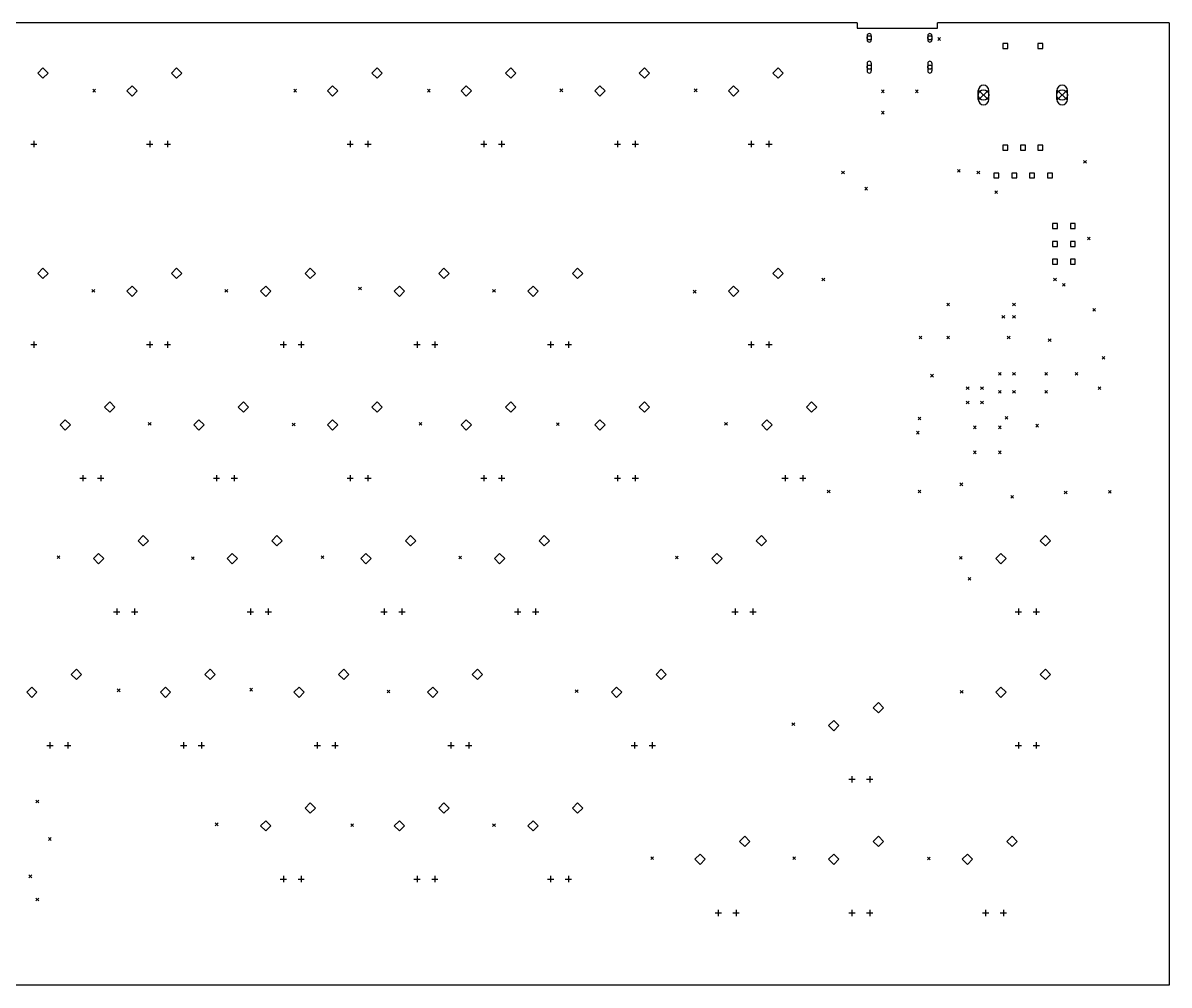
# Model space of a CAD drawing. Extents: x 76 to 405, y -247 to -77.
# Drawn here: x 241.8 to 405.1, y -214.6 to -77.5 of the extents above; entities that cross this region are included whole.
import ezdxf

# ---------------------------------------------------------------- set-up
doc = ezdxf.new("R2010")
doc.units = 0
doc.layers.add('BLACK', color=7, linetype='CONTINUOUS')

msp = doc.modelspace()

# ---------------------------------------------------------------- linework, layer by layer
at = {"layer": 'BLACK', "linetype": 'CONTINUOUS'}
for p, q in [((360.68, -77.47), (77.47, -77.47)), ((360.68, -77.47), (360.68, -78.232)), ((360.68, -78.232), (372.11, -78.232)), ((372.11, -78.232), (372.11, -77.47)), ((405.13, -77.47), (372.11, -77.47)), ((405.13, -77.47), (405.13, -214.63)), ((362.092, -79.2938), (362.092, -79.8937)), ((362.692, -79.2938), (362.692, -79.8937)), ((370.732, -79.2938), (370.732, -79.8937)), ((371.332, -79.2938), (371.332, -79.8937)), ((372.164, -79.556), (372.564, -79.956)), ((372.564, -79.556), (372.164, -79.956)), ((382.147, -80.3964), (381.44, -80.3964)), ((381.44, -80.3964), (381.44, -81.1036)), ((381.44, -81.1036), (382.147, -81.1036)), ((382.147, -81.1036), (382.147, -80.3964)), ((387.147, -80.3964), (386.44, -80.3964)), ((386.44, -80.3964), (386.44, -81.1036)), ((386.44, -81.1036), (387.147, -81.1036)), ((387.147, -81.1036), (387.147, -80.3964)), ((362.092, -83.2237), (362.092, -84.3237)), ((362.692, -83.2237), (362.692, -84.3237)), ((370.732, -83.2237), (370.732, -84.3237)), ((371.332, -83.2237), (371.332, -84.3237)), ((244.634, -83.8787), (243.899, -84.6137)), ((243.899, -84.6137), (244.634, -85.3487)), ((245.369, -84.6137), (244.634, -83.8787)), ((244.634, -85.3487), (245.369, -84.6137)), ((263.684, -83.8787), (262.949, -84.6137)), ((262.949, -84.6137), (263.684, -85.3487)), ((264.419, -84.6137), (263.684, -83.8787)), ((263.684, -85.3487), (264.419, -84.6137)), ((292.259, -83.8787), (291.524, -84.6137)), ((291.524, -84.6137), (292.259, -85.3487)), ((292.994, -84.6137), (292.259, -83.8787)), ((292.259, -85.3487), (292.994, -84.6137)), ((311.309, -83.8787), (310.574, -84.6137)), ((310.574, -84.6137), (311.309, -85.3487)), ((312.044, -84.6137), (311.309, -83.8787)), ((311.309, -85.3487), (312.044, -84.6137)), ((330.359, -83.8787), (329.624, -84.6137)), ((329.624, -84.6137), (330.359, -85.3487)), ((331.094, -84.6137), (330.359, -83.8787)), ((330.359, -85.3487), (331.094, -84.6137)), ((349.409, -83.8787), (348.674, -84.6137)), ((348.674, -84.6137), (349.409, -85.3487)), ((350.144, -84.6137), (349.409, -83.8787)), ((349.409, -85.3487), (350.144, -84.6137)), ((257.334, -86.4188), (256.599, -87.1538)), ((258.069, -87.1538), (257.334, -86.4188)), ((285.909, -86.4188), (285.174, -87.1538)), ((286.644, -87.1538), (285.909, -86.4188)), ((304.959, -86.4188), (304.224, -87.1538)), ((305.694, -87.1538), (304.959, -86.4188)), ((324.009, -86.4188), (323.274, -87.1538)), ((324.744, -87.1538), (324.009, -86.4188)), ((343.059, -86.4188), (342.324, -87.1538)), ((343.794, -87.1538), (343.059, -86.4188)), ((251.717, -86.922), (252.117, -87.322)), ((252.117, -86.922), (251.717, -87.322)), ((256.599, -87.1538), (257.334, -87.8888)), ((257.334, -87.8888), (258.069, -87.1538)), ((280.368, -86.922), (280.768, -87.322)), ((280.768, -86.922), (280.368, -87.322)), ((285.174, -87.1538), (285.909, -87.8888)), ((285.909, -87.8888), (286.644, -87.1538)), ((299.418, -86.922), (299.818, -87.322)), ((299.818, -86.922), (299.418, -87.322)), ((304.224, -87.1538), (304.959, -87.8888)), ((304.959, -87.8888), (305.694, -87.1538)), ((318.316, -86.8712), (318.716, -87.2712)), ((318.716, -86.8712), (318.316, -87.2712)), ((323.274, -87.1538), (324.009, -87.8888)), ((324.009, -87.8888), (324.744, -87.1538)), ((337.468, -86.8712), (337.868, -87.2712)), ((337.868, -86.8712), (337.468, -87.2712)), ((342.324, -87.1538), (343.059, -87.8888)), ((343.059, -87.8888), (343.794, -87.1538)), ((364.138, -87.0236), (364.538, -87.4236)), ((364.538, -87.0236), (364.138, -87.4236)), ((368.989, -87.0236), (369.389, -87.4236)), ((369.389, -87.0236), (368.989, -87.4236)), ((377.944, -87), (379.444, -88.5)), ((379.444, -87), (377.944, -88.5)), ((377.944, -88.4), (377.944, -87.1)), ((379.444, -88.4), (379.444, -87.1)), ((389.144, -87), (390.644, -88.5)), ((390.644, -87), (389.144, -88.5)), ((389.144, -88.4), (389.144, -87.1)), ((390.644, -88.4), (390.644, -87.1)), ((364.138, -90.0716), (364.538, -90.4716)), ((364.538, -90.0716), (364.138, -90.4716)), ((242.882, -94.742), (243.782, -94.742)), ((243.332, -94.292), (243.332, -95.192)), ((259.392, -94.742), (260.292, -94.742)), ((259.842, -94.292), (259.842, -95.192)), ((261.932, -94.742), (262.832, -94.742)), ((262.382, -94.292), (262.382, -95.192)), ((287.967, -94.742), (288.867, -94.742)), ((288.417, -94.292), (288.417, -95.192)), ((290.507, -94.742), (291.407, -94.742)), ((290.957, -94.292), (290.957, -95.192)), ((307.017, -94.742), (307.917, -94.742)), ((307.467, -94.292), (307.467, -95.192)), ((309.557, -94.742), (310.457, -94.742)), ((310.007, -94.292), (310.007, -95.192)), ((326.067, -94.742), (326.967, -94.742)), ((326.517, -94.292), (326.517, -95.192)), ((328.607, -94.742), (329.507, -94.742)), ((329.057, -94.292), (329.057, -95.192)), ((345.117, -94.742), (346.017, -94.742)), ((345.567, -94.292), (345.567, -95.192)), ((347.657, -94.742), (348.557, -94.742)), ((348.107, -94.292), (348.107, -95.192)), ((382.147, -94.8964), (381.44, -94.8964)), ((381.44, -94.8964), (381.44, -95.6036)), ((381.44, -95.6036), (382.147, -95.6036)), ((382.147, -95.6036), (382.147, -94.8964)), ((384.647, -94.8964), (383.94, -94.8964)), ((383.94, -94.8964), (383.94, -95.6036)), ((383.94, -95.6036), (384.647, -95.6036)), ((384.647, -95.6036), (384.647, -94.8964)), ((387.147, -94.8964), (386.44, -94.8964)), ((386.44, -94.8964), (386.44, -95.6036)), ((386.44, -95.6036), (387.147, -95.6036)), ((387.147, -95.6036), (387.147, -94.8964)), ((392.941, -97.082), (393.341, -97.482)), ((393.341, -97.082), (392.941, -97.482)), ((358.448, -98.606), (358.848, -99.006)), ((358.848, -98.606), (358.448, -99.006)), ((374.958, -98.352), (375.358, -98.752)), ((375.358, -98.352), (374.958, -98.752)), ((377.752, -98.606), (378.152, -99.006)), ((378.152, -98.606), (377.752, -99.006)), ((380.877, -98.8652), (380.17, -98.8652)), ((380.17, -98.8652), (380.17, -99.5723)), ((380.17, -99.5723), (380.877, -99.5723)), ((380.877, -99.5723), (380.877, -98.8652)), ((383.417, -98.8652), (382.71, -98.8652)), ((382.71, -98.8652), (382.71, -99.5723)), ((382.71, -99.5723), (383.417, -99.5723)), ((383.417, -99.5723), (383.417, -98.8652)), ((385.957, -98.8652), (385.25, -98.8652)), ((385.25, -98.8652), (385.25, -99.5723)), ((385.25, -99.5723), (385.957, -99.5723)), ((385.957, -99.5723), (385.957, -98.8652)), ((388.497, -98.8652), (387.79, -98.8652)), ((387.79, -98.8652), (387.79, -99.5723)), ((387.79, -99.5723), (388.497, -99.5723)), ((388.497, -99.5723), (388.497, -98.8652)), ((361.75, -100.892), (362.15, -101.292)), ((362.15, -100.892), (361.75, -101.292)), ((380.292, -101.4), (380.692, -101.8)), ((380.692, -101.4), (380.292, -101.8)), ((389.228, -106.072), (388.52, -106.072)), ((388.52, -106.072), (388.52, -106.78)), ((389.228, -106.78), (389.228, -106.072)), ((391.768, -106.072), (391.06, -106.072)), ((391.06, -106.072), (391.06, -106.78)), ((391.768, -106.78), (391.768, -106.072)), ((388.52, -106.78), (389.228, -106.78)), ((391.06, -106.78), (391.768, -106.78)), ((389.228, -108.612), (388.52, -108.612)), ((388.52, -108.612), (388.52, -109.32)), ((388.52, -109.32), (389.228, -109.32)), ((389.228, -109.32), (389.228, -108.612)), ((391.768, -108.612), (391.06, -108.612)), ((391.06, -108.612), (391.06, -109.32)), ((391.06, -109.32), (391.768, -109.32)), ((391.768, -109.32), (391.768, -108.612)), ((393.5, -108.004), (393.9, -108.404)), ((393.9, -108.004), (393.5, -108.404)), ((244.634, -112.454), (243.899, -113.189)), ((245.369, -113.189), (244.634, -112.454)), ((263.684, -112.454), (262.949, -113.189)), ((264.419, -113.189), (263.684, -112.454)), ((282.734, -112.454), (281.999, -113.189)), ((283.469, -113.189), (282.734, -112.454)), ((301.784, -112.454), (301.049, -113.189)), ((302.519, -113.189), (301.784, -112.454)), ((320.834, -112.454), (320.099, -113.189)), ((321.569, -113.189), (320.834, -112.454)), ((349.409, -112.454), (348.674, -113.189)), ((350.144, -113.189), (349.409, -112.454)), ((389.228, -111.152), (388.52, -111.152)), ((388.52, -111.152), (388.52, -111.86)), ((388.52, -111.86), (389.228, -111.86)), ((389.228, -111.86), (389.228, -111.152)), ((391.768, -111.152), (391.06, -111.152)), ((391.06, -111.152), (391.06, -111.86)), ((391.06, -111.86), (391.768, -111.86)), ((391.768, -111.86), (391.768, -111.152)), ((243.899, -113.189), (244.634, -113.924)), ((244.634, -113.924), (245.369, -113.189)), ((262.949, -113.189), (263.684, -113.924)), ((263.684, -113.924), (264.419, -113.189)), ((281.999, -113.189), (282.734, -113.924)), ((282.734, -113.924), (283.469, -113.189)), ((301.049, -113.189), (301.784, -113.924)), ((301.784, -113.924), (302.519, -113.189)), ((320.099, -113.189), (320.834, -113.924)), ((320.834, -113.924), (321.569, -113.189)), ((348.674, -113.189), (349.409, -113.924)), ((349.409, -113.924), (350.144, -113.189)), ((355.654, -113.846), (356.054, -114.246)), ((356.054, -113.846), (355.654, -114.246)), ((388.674, -113.846), (389.074, -114.246)), ((389.074, -113.846), (388.674, -114.246)), ((251.616, -115.472), (252.016, -115.872)), ((252.016, -115.472), (251.616, -115.872)), ((257.334, -114.994), (256.599, -115.729)), ((256.599, -115.729), (257.334, -116.464)), ((258.069, -115.729), (257.334, -114.994)), ((257.334, -116.464), (258.069, -115.729)), ((270.564, -115.472), (270.964, -115.872)), ((270.964, -115.472), (270.564, -115.872)), ((276.384, -114.994), (275.649, -115.729)), ((275.649, -115.729), (276.384, -116.464)), ((277.119, -115.729), (276.384, -114.994)), ((276.384, -116.464), (277.119, -115.729)), ((289.614, -115.116), (290.014, -115.516)), ((290.014, -115.116), (289.614, -115.516)), ((295.434, -114.994), (294.699, -115.729)), ((294.699, -115.729), (295.434, -116.464)), ((296.169, -115.729), (295.434, -114.994)), ((295.434, -116.464), (296.169, -115.729)), ((308.715, -115.472), (309.115, -115.872)), ((309.115, -115.472), (308.715, -115.872)), ((314.484, -114.994), (313.749, -115.729)), ((313.749, -115.729), (314.484, -116.464)), ((315.219, -115.729), (314.484, -114.994)), ((314.484, -116.464), (315.219, -115.729)), ((337.315, -115.573), (337.715, -115.973)), ((337.715, -115.573), (337.315, -115.973)), ((343.059, -114.994), (342.324, -115.729)), ((342.324, -115.729), (343.059, -116.464)), ((343.794, -115.729), (343.059, -114.994)), ((343.059, -116.464), (343.794, -115.729)), ((389.944, -114.608), (390.344, -115.008)), ((390.344, -114.608), (389.944, -115.008)), ((373.434, -117.402), (373.834, -117.802)), ((373.834, -117.402), (373.434, -117.802)), ((382.832, -117.402), (383.232, -117.802)), ((383.232, -117.402), (382.832, -117.802)), ((381.308, -119.18), (381.708, -119.58)), ((381.708, -119.18), (381.308, -119.58)), ((382.832, -119.18), (383.232, -119.58)), ((383.232, -119.18), (382.832, -119.58)), ((394.262, -118.164), (394.662, -118.564)), ((394.662, -118.164), (394.262, -118.564)), ((369.497, -122.101), (369.897, -122.501)), ((369.897, -122.101), (369.497, -122.501)), ((373.434, -122.101), (373.834, -122.501)), ((373.834, -122.101), (373.434, -122.501)), ((382.07, -122.101), (382.47, -122.501)), ((382.47, -122.101), (382.07, -122.501)), ((387.912, -122.482), (388.312, -122.882)), ((388.312, -122.482), (387.912, -122.882)), ((242.882, -123.317), (243.782, -123.317)), ((243.332, -122.867), (243.332, -123.767)), ((259.392, -123.317), (260.292, -123.317)), ((259.842, -122.867), (259.842, -123.767)), ((261.932, -123.317), (262.832, -123.317)), ((262.382, -122.867), (262.382, -123.767)), ((278.442, -123.317), (279.342, -123.317)), ((278.892, -122.867), (278.892, -123.767)), ((280.982, -123.317), (281.882, -123.317)), ((281.432, -122.867), (281.432, -123.767)), ((297.492, -123.317), (298.392, -123.317)), ((297.942, -122.867), (297.942, -123.767)), ((300.032, -123.317), (300.932, -123.317)), ((300.482, -122.867), (300.482, -123.767)), ((316.542, -123.317), (317.442, -123.317)), ((316.992, -122.867), (316.992, -123.767)), ((319.082, -123.317), (319.982, -123.317)), ((319.532, -122.867), (319.532, -123.767)), ((345.117, -123.317), (346.017, -123.317)), ((345.567, -122.867), (345.567, -123.767)), ((347.657, -123.317), (348.557, -123.317)), ((348.107, -122.867), (348.107, -123.767)), ((395.583, -125.022), (395.983, -125.422)), ((395.983, -125.022), (395.583, -125.422)), ((380.8, -127.308), (381.2, -127.708)), ((381.2, -127.308), (380.8, -127.708)), ((382.832, -127.308), (383.232, -127.708)), ((383.232, -127.308), (382.832, -127.708)), ((387.404, -127.308), (387.804, -127.708)), ((387.804, -127.308), (387.404, -127.708)), ((391.722, -127.308), (392.122, -127.708)), ((392.122, -127.308), (391.722, -127.708)), ((371.148, -127.562), (371.548, -127.962)), ((371.548, -127.562), (371.148, -127.962)), ((376.228, -129.34), (376.628, -129.74)), ((376.628, -129.34), (376.228, -129.74)), ((378.26, -129.34), (378.66, -129.74)), ((378.66, -129.34), (378.26, -129.74)), ((380.8, -129.848), (381.2, -130.248)), ((381.2, -129.848), (380.8, -130.248)), ((382.832, -129.848), (383.232, -130.248)), ((383.232, -129.848), (382.832, -130.248)), ((387.404, -129.848), (387.804, -130.248)), ((387.804, -129.848), (387.404, -130.248)), ((395.024, -129.34), (395.424, -129.74)), ((395.424, -129.34), (395.024, -129.74)), ((254.159, -131.504), (253.424, -132.239)), ((253.424, -132.239), (254.159, -132.974)), ((254.894, -132.239), (254.159, -131.504)), ((254.159, -132.974), (254.894, -132.239)), ((273.209, -131.504), (272.474, -132.239)), ((272.474, -132.239), (273.209, -132.974)), ((273.944, -132.239), (273.209, -131.504)), ((273.209, -132.974), (273.944, -132.239)), ((292.259, -131.504), (291.524, -132.239)), ((291.524, -132.239), (292.259, -132.974)), ((292.994, -132.239), (292.259, -131.504)), ((292.259, -132.974), (292.994, -132.239)), ((311.309, -131.504), (310.574, -132.239)), ((310.574, -132.239), (311.309, -132.974)), ((312.044, -132.239), (311.309, -131.504)), ((311.309, -132.974), (312.044, -132.239)), ((330.359, -131.504), (329.624, -132.239)), ((329.624, -132.239), (330.359, -132.974)), ((331.094, -132.239), (330.359, -131.504)), ((330.359, -132.974), (331.094, -132.239)), ((354.171, -131.504), (353.436, -132.239)), ((353.436, -132.239), (354.171, -132.974)), ((354.906, -132.239), (354.171, -131.504)), ((354.171, -132.974), (354.906, -132.239)), ((376.228, -131.372), (376.628, -131.772)), ((376.628, -131.372), (376.228, -131.772)), ((378.26, -131.372), (378.66, -131.772)), ((378.66, -131.372), (378.26, -131.772)), ((369.37, -133.658), (369.77, -134.058)), ((369.77, -133.658), (369.37, -134.058)), ((381.765, -133.556), (382.165, -133.956)), ((382.165, -133.556), (381.765, -133.956)), ((247.809, -134.044), (247.074, -134.779)), ((247.074, -134.779), (247.809, -135.514)), ((248.544, -134.779), (247.809, -134.044)), ((247.809, -135.514), (248.544, -134.779)), ((259.642, -134.42), (260.042, -134.82)), ((260.042, -134.42), (259.642, -134.82)), ((266.859, -134.044), (266.124, -134.779)), ((266.124, -134.779), (266.859, -135.514)), ((267.594, -134.779), (266.859, -134.044)), ((266.859, -135.514), (267.594, -134.779)), ((280.165, -134.522), (280.565, -134.922)), ((280.565, -134.522), (280.165, -134.922)), ((285.909, -134.044), (285.174, -134.779)), ((285.174, -134.779), (285.909, -135.514)), ((286.644, -134.779), (285.909, -134.044)), ((285.909, -135.514), (286.644, -134.779)), ((298.25, -134.42), (298.65, -134.82)), ((298.65, -134.42), (298.25, -134.82)), ((304.959, -134.044), (304.224, -134.779)), ((304.224, -134.779), (304.959, -135.514)), ((305.694, -134.779), (304.959, -134.044)), ((304.959, -135.514), (305.694, -134.779)), ((317.808, -134.471), (318.208, -134.871)), ((318.208, -134.471), (317.808, -134.871)), ((324.009, -134.044), (323.274, -134.779)), ((323.274, -134.779), (324.009, -135.514)), ((324.744, -134.779), (324.009, -134.044)), ((324.009, -135.514), (324.744, -134.779)), ((341.786, -134.42), (342.186, -134.82)), ((342.186, -134.42), (341.786, -134.82)), ((347.821, -134.044), (347.086, -134.779)), ((347.086, -134.779), (347.821, -135.514)), ((348.556, -134.779), (347.821, -134.044)), ((347.821, -135.514), (348.556, -134.779)), ((377.244, -134.928), (377.644, -135.328)), ((377.644, -134.928), (377.244, -135.328)), ((380.8, -134.928), (381.2, -135.328)), ((381.2, -134.928), (380.8, -135.328)), ((386.134, -134.674), (386.534, -135.074)), ((386.534, -134.674), (386.134, -135.074)), ((369.116, -135.69), (369.516, -136.09)), ((369.516, -135.69), (369.116, -136.09)), ((377.244, -138.484), (377.644, -138.884)), ((377.644, -138.484), (377.244, -138.884)), ((380.8, -138.484), (381.2, -138.884)), ((381.2, -138.484), (380.8, -138.884)), ((250.317, -141.917), (250.317, -142.817)), ((252.857, -141.917), (252.857, -142.817)), ((269.367, -141.917), (269.367, -142.817)), ((271.907, -141.917), (271.907, -142.817)), ((288.417, -141.917), (288.417, -142.817)), ((290.957, -141.917), (290.957, -142.817)), ((307.467, -141.917), (307.467, -142.817)), ((310.007, -141.917), (310.007, -142.817)), ((326.517, -141.917), (326.517, -142.817)), ((329.057, -141.917), (329.057, -142.817)), ((350.393, -141.917), (350.393, -142.817)), ((352.933, -141.917), (352.933, -142.817)), ((249.867, -142.367), (250.767, -142.367)), ((252.407, -142.367), (253.307, -142.367)), ((268.917, -142.367), (269.817, -142.367)), ((271.457, -142.367), (272.357, -142.367)), ((287.967, -142.367), (288.867, -142.367)), ((290.507, -142.367), (291.407, -142.367)), ((307.017, -142.367), (307.917, -142.367)), ((309.557, -142.367), (310.457, -142.367)), ((326.067, -142.367), (326.967, -142.367)), ((328.607, -142.367), (329.507, -142.367)), ((349.943, -142.367), (350.843, -142.367)), ((352.483, -142.367), (353.383, -142.367)), ((375.314, -143.056), (375.714, -143.456)), ((375.714, -143.056), (375.314, -143.456)), ((356.416, -144.072), (356.816, -144.472)), ((356.816, -144.072), (356.416, -144.472)), ((369.37, -144.072), (369.77, -144.472)), ((369.77, -144.072), (369.37, -144.472)), ((382.578, -144.834), (382.978, -145.234)), ((382.978, -144.834), (382.578, -145.234)), ((390.198, -144.224), (390.598, -144.624)), ((390.598, -144.224), (390.198, -144.624)), ((396.497, -144.123), (396.897, -144.523)), ((396.897, -144.123), (396.497, -144.523)), ((258.921, -150.554), (258.186, -151.289)), ((258.186, -151.289), (258.921, -152.024)), ((259.656, -151.289), (258.921, -150.554)), ((258.921, -152.024), (259.656, -151.289)), ((277.971, -150.554), (277.236, -151.289)), ((277.236, -151.289), (277.971, -152.024)), ((278.706, -151.289), (277.971, -150.554)), ((277.971, -152.024), (278.706, -151.289)), ((297.021, -150.554), (296.286, -151.289)), ((296.286, -151.289), (297.021, -152.024)), ((297.756, -151.289), (297.021, -150.554)), ((297.021, -152.024), (297.756, -151.289)), ((316.071, -150.554), (315.336, -151.289)), ((315.336, -151.289), (316.071, -152.024)), ((316.806, -151.289), (316.071, -150.554)), ((316.071, -152.024), (316.806, -151.289)), ((347.027, -150.554), (346.292, -151.289)), ((346.292, -151.289), (347.027, -152.024)), ((347.762, -151.289), (347.027, -150.554)), ((347.027, -152.024), (347.762, -151.289)), ((387.509, -150.554), (386.774, -151.289)), ((386.774, -151.289), (387.509, -152.024)), ((388.244, -151.289), (387.509, -150.554)), ((387.509, -152.024), (388.244, -151.289)), ((246.637, -153.419), (247.037, -153.819)), ((247.037, -153.419), (246.637, -153.819)), ((252.571, -153.094), (251.836, -153.829)), ((253.306, -153.829), (252.571, -153.094)), ((271.621, -153.094), (270.886, -153.829)), ((272.356, -153.829), (271.621, -153.094)), ((284.28, -153.419), (284.68, -153.819)), ((284.68, -153.419), (284.28, -153.819)), ((290.671, -153.094), (289.936, -153.829)), ((291.406, -153.829), (290.671, -153.094)), ((303.889, -153.47), (304.289, -153.87)), ((304.289, -153.47), (303.889, -153.87)), ((309.721, -153.094), (308.986, -153.829)), ((310.456, -153.829), (309.721, -153.094)), ((334.775, -153.47), (335.175, -153.87)), ((335.175, -153.47), (334.775, -153.87)), ((340.678, -153.094), (339.942, -153.829)), ((341.412, -153.829), (340.678, -153.094)), ((375.263, -153.521), (375.663, -153.921)), ((375.663, -153.521), (375.263, -153.921)), ((381.159, -153.094), (380.424, -153.829)), ((381.894, -153.829), (381.159, -153.094)), ((251.836, -153.829), (252.571, -154.564)), ((252.571, -154.564), (253.306, -153.829)), ((265.789, -153.572), (266.189, -153.972)), ((266.189, -153.572), (265.789, -153.972)), ((270.886, -153.829), (271.621, -154.564)), ((271.621, -154.564), (272.356, -153.829)), ((289.936, -153.829), (290.671, -154.564)), ((290.671, -154.564), (291.406, -153.829)), ((308.986, -153.829), (309.721, -154.564)), ((309.721, -154.564), (310.456, -153.829)), ((339.942, -153.829), (340.678, -154.564)), ((340.678, -154.564), (341.412, -153.829)), ((380.424, -153.829), (381.159, -154.564)), ((381.159, -154.564), (381.894, -153.829)), ((376.482, -156.518), (376.882, -156.918)), ((376.882, -156.518), (376.482, -156.918)), ((254.693, -161.417), (255.593, -161.417)), ((255.143, -160.967), (255.143, -161.867)), ((257.233, -161.417), (258.133, -161.417)), ((257.683, -160.967), (257.683, -161.867)), ((273.743, -161.417), (274.643, -161.417)), ((274.193, -160.967), (274.193, -161.867)), ((276.283, -161.417), (277.183, -161.417)), ((276.733, -160.967), (276.733, -161.867)), ((292.793, -161.417), (293.693, -161.417)), ((293.243, -160.967), (293.243, -161.867)), ((295.333, -161.417), (296.233, -161.417)), ((295.783, -160.967), (295.783, -161.867)), ((311.843, -161.417), (312.743, -161.417)), ((312.293, -160.967), (312.293, -161.867)), ((314.383, -161.417), (315.283, -161.417)), ((314.833, -160.967), (314.833, -161.867)), ((342.831, -161.417), (343.731, -161.417)), ((343.281, -160.967), (343.281, -161.867)), ((345.371, -161.417), (346.271, -161.417)), ((345.821, -160.967), (345.821, -161.867)), ((383.217, -161.417), (384.117, -161.417)), ((383.667, -160.967), (383.667, -161.867)), ((385.757, -161.417), (386.657, -161.417)), ((386.207, -160.967), (386.207, -161.867)), ((249.396, -169.604), (248.661, -170.339)), ((250.131, -170.339), (249.396, -169.604)), ((268.446, -169.604), (267.711, -170.339)), ((269.181, -170.339), (268.446, -169.604)), ((287.496, -169.604), (286.761, -170.339)), ((288.231, -170.339), (287.496, -169.604)), ((306.546, -169.604), (305.811, -170.339)), ((307.281, -170.339), (306.546, -169.604)), ((332.74, -169.604), (332.005, -170.339)), ((333.475, -170.339), (332.74, -169.604)), ((387.509, -169.604), (386.774, -170.339)), ((388.244, -170.339), (387.509, -169.604)), ((248.661, -170.339), (249.396, -171.074)), ((249.396, -171.074), (250.131, -170.339)), ((267.711, -170.339), (268.446, -171.074)), ((268.446, -171.074), (269.181, -170.339)), ((286.761, -170.339), (287.496, -171.074)), ((287.496, -171.074), (288.231, -170.339)), ((305.811, -170.339), (306.546, -171.074)), ((306.546, -171.074), (307.281, -170.339)), ((332.005, -170.339), (332.74, -171.074)), ((332.74, -171.074), (333.475, -170.339)), ((386.774, -170.339), (387.509, -171.074)), ((387.509, -171.074), (388.244, -170.339)), ((243.046, -172.144), (242.311, -172.879)), ((242.311, -172.879), (243.046, -173.614)), ((243.781, -172.879), (243.046, -172.144)), ((243.046, -173.614), (243.781, -172.879)), ((255.222, -172.418), (255.622, -172.818)), ((255.622, -172.418), (255.222, -172.818)), ((262.096, -172.144), (261.361, -172.879)), ((261.361, -172.879), (262.096, -173.614)), ((262.831, -172.879), (262.096, -172.144)), ((262.096, -173.614), (262.831, -172.879)), ((274.12, -172.317), (274.52, -172.717)), ((274.52, -172.317), (274.12, -172.717)), ((281.146, -172.144), (280.411, -172.879)), ((280.411, -172.879), (281.146, -173.614)), ((281.881, -172.879), (281.146, -172.144)), ((281.146, -173.614), (281.881, -172.879)), ((293.678, -172.571), (294.078, -172.971)), ((294.078, -172.571), (293.678, -172.971)), ((300.196, -172.144), (299.461, -172.879)), ((299.461, -172.879), (300.196, -173.614)), ((300.931, -172.879), (300.196, -172.144)), ((300.196, -173.614), (300.931, -172.879)), ((320.5, -172.52), (320.9, -172.92)), ((320.9, -172.52), (320.5, -172.92)), ((326.39, -172.144), (325.655, -172.879)), ((325.655, -172.879), (326.39, -173.614)), ((327.125, -172.879), (326.39, -172.144)), ((326.39, -173.614), (327.125, -172.879)), ((375.364, -172.622), (375.764, -173.022)), ((375.764, -172.622), (375.364, -173.022)), ((381.159, -172.144), (380.424, -172.879)), ((380.424, -172.879), (381.159, -173.614)), ((381.894, -172.879), (381.159, -172.144)), ((381.159, -173.614), (381.894, -172.879)), ((363.696, -174.366), (362.961, -175.101)), ((364.431, -175.101), (363.696, -174.366)), ((362.961, -175.101), (363.696, -175.836)), ((363.696, -175.836), (364.431, -175.101)), ((351.387, -177.244), (351.787, -177.644)), ((351.787, -177.244), (351.387, -177.644)), ((357.346, -176.906), (356.611, -177.641)), ((356.611, -177.641), (357.346, -178.376)), ((358.081, -177.641), (357.346, -176.906)), ((357.346, -178.376), (358.081, -177.641)), ((245.168, -180.467), (246.068, -180.467)), ((245.618, -180.017), (245.618, -180.917)), ((247.708, -180.467), (248.608, -180.467)), ((248.158, -180.017), (248.158, -180.917)), ((264.218, -180.467), (265.118, -180.467)), ((264.668, -180.017), (264.668, -180.917)), ((266.758, -180.467), (267.658, -180.467)), ((267.208, -180.017), (267.208, -180.917)), ((283.268, -180.467), (284.168, -180.467)), ((283.718, -180.017), (283.718, -180.917)), ((285.808, -180.467), (286.708, -180.467)), ((286.258, -180.017), (286.258, -180.917)), ((302.318, -180.467), (303.218, -180.467)), ((302.768, -180.017), (302.768, -180.917)), ((304.858, -180.467), (305.758, -180.467)), ((305.308, -180.017), (305.308, -180.917)), ((328.48, -180.467), (329.38, -180.467)), ((328.93, -180.017), (328.93, -180.917)), ((331.02, -180.467), (331.92, -180.467)), ((331.47, -180.017), (331.47, -180.917)), ((383.217, -180.467), (384.117, -180.467)), ((383.667, -180.017), (383.667, -180.917)), ((385.757, -180.467), (386.657, -180.467)), ((386.207, -180.017), (386.207, -180.917)), ((359.468, -185.293), (360.368, -185.293)), ((359.918, -184.843), (359.918, -185.743)), ((362.008, -185.293), (362.908, -185.293)), ((362.458, -184.843), (362.458, -185.743)), ((243.64, -188.268), (244.04, -188.668)), ((244.04, -188.268), (243.64, -188.668)), ((282.734, -188.654), (281.999, -189.389)), ((281.999, -189.389), (282.734, -190.124)), ((283.469, -189.389), (282.734, -188.654)), ((282.734, -190.124), (283.469, -189.389)), ((301.784, -188.654), (301.049, -189.389)), ((301.049, -189.389), (301.784, -190.124)), ((302.519, -189.389), (301.784, -188.654)), ((301.784, -190.124), (302.519, -189.389)), ((320.834, -188.654), (320.099, -189.389)), ((320.099, -189.389), (320.834, -190.124)), ((321.569, -189.389), (320.834, -188.654)), ((320.834, -190.124), (321.569, -189.389)), ((269.192, -191.519), (269.592, -191.919)), ((269.592, -191.519), (269.192, -191.919)), ((276.384, -191.194), (275.649, -191.929)), ((275.649, -191.929), (276.384, -192.664)), ((277.119, -191.929), (276.384, -191.194)), ((276.384, -192.664), (277.119, -191.929)), ((288.496, -191.621), (288.896, -192.021)), ((288.896, -191.621), (288.496, -192.021)), ((295.434, -191.194), (294.699, -191.929)), ((294.699, -191.929), (295.434, -192.664)), ((296.169, -191.929), (295.434, -191.194)), ((295.434, -192.664), (296.169, -191.929)), ((308.715, -191.621), (309.115, -192.021)), ((309.115, -191.621), (308.715, -192.021)), ((314.484, -191.194), (313.749, -191.929)), ((313.749, -191.929), (314.484, -192.664)), ((315.219, -191.929), (314.484, -191.194)), ((314.484, -192.664), (315.219, -191.929)), ((245.418, -193.602), (245.818, -194.002)), ((245.818, -193.602), (245.418, -194.002)), ((344.646, -193.416), (343.911, -194.151)), ((343.911, -194.151), (344.646, -194.886)), ((345.381, -194.151), (344.646, -193.416)), ((344.646, -194.886), (345.381, -194.151)), ((363.696, -193.416), (362.961, -194.151)), ((362.961, -194.151), (363.696, -194.886)), ((364.431, -194.151), (363.696, -193.416)), ((363.696, -194.886), (364.431, -194.151)), ((382.746, -193.416), (382.011, -194.151)), ((382.011, -194.151), (382.746, -194.886)), ((383.481, -194.151), (382.746, -193.416)), ((382.746, -194.886), (383.481, -194.151)), ((338.296, -195.956), (337.561, -196.691)), ((339.031, -196.691), (338.296, -195.956)), ((357.346, -195.956), (356.611, -196.691)), ((358.081, -196.691), (357.346, -195.956)), ((376.396, -195.956), (375.661, -196.691)), ((377.131, -196.691), (376.396, -195.956)), ((331.27, -196.345), (331.67, -196.745)), ((331.67, -196.345), (331.27, -196.745)), ((337.561, -196.691), (338.296, -197.426)), ((338.296, -197.426), (339.031, -196.691)), ((351.488, -196.345), (351.888, -196.745)), ((351.888, -196.345), (351.488, -196.745)), ((356.611, -196.691), (357.346, -197.426)), ((357.346, -197.426), (358.081, -196.691)), ((370.691, -196.396), (371.091, -196.796)), ((371.091, -196.396), (370.691, -196.796)), ((375.661, -196.691), (376.396, -197.426)), ((376.396, -197.426), (377.131, -196.691)), ((242.624, -198.936), (243.024, -199.336)), ((243.024, -198.936), (242.624, -199.336)), ((278.892, -199.067), (278.892, -199.967)), ((281.432, -199.067), (281.432, -199.967)), ((297.942, -199.067), (297.942, -199.967)), ((300.482, -199.067), (300.482, -199.967)), ((316.992, -199.067), (316.992, -199.967)), ((319.532, -199.067), (319.532, -199.967)), ((278.442, -199.517), (279.342, -199.517)), ((280.982, -199.517), (281.882, -199.517)), ((297.492, -199.517), (298.392, -199.517)), ((300.032, -199.517), (300.932, -199.517)), ((316.542, -199.517), (317.442, -199.517)), ((319.082, -199.517), (319.982, -199.517)), ((243.64, -202.238), (244.04, -202.638)), ((244.04, -202.238), (243.64, -202.638)), ((340.868, -203.893), (340.868, -204.793)), ((343.408, -203.893), (343.408, -204.793)), ((359.918, -203.893), (359.918, -204.793)), ((362.458, -203.893), (362.458, -204.793)), ((378.968, -203.893), (378.968, -204.793)), ((381.508, -203.893), (381.508, -204.793)), ((340.418, -204.343), (341.318, -204.343)), ((342.958, -204.343), (343.858, -204.343)), ((359.468, -204.343), (360.368, -204.343)), ((362.008, -204.343), (362.908, -204.343)), ((378.518, -204.343), (379.418, -204.343)), ((381.058, -204.343), (381.958, -204.343)), ((405.13, -214.63), (77.47, -214.63))]:
    msp.add_line(p, q, dxfattribs=at)
at = {"layer": 'BLACK'}
for centre, radius in [((362.392, -79.5938), 0.3), ((371.032, -79.5938), 0.3), ((362.392, -83.7737), 0.3), ((371.032, -83.7737), 0.3), ((378.694, -87.75), 0.75), ((389.894, -87.75), 0.75)]:
    msp.add_circle(centre, radius, dxfattribs=at)
for centre, radius, start, end in [((362.392, -79.2938), 0.3, 0, 180), ((362.392, -79.8937), 0.3, 180, 360), ((371.032, -79.2938), 0.3, 0, 180), ((371.032, -79.8937), 0.3, 180, 360), ((362.392, -83.2237), 0.3, 0, 180), ((371.032, -83.2237), 0.3, 0, 180), ((362.392, -84.3237), 0.3, 180, 360), ((371.032, -84.3237), 0.3, 180, 360), ((378.694, -87.1), 0.75, 360, 540), ((389.894, -87.1), 0.75, 360, 540), ((378.694, -88.4), 0.75, 180, 360), ((389.894, -88.4), 0.75, 180, 360)]:
    msp.add_arc(centre, radius, start, end, dxfattribs=at)

doc.saveas('drawing.dxf')
